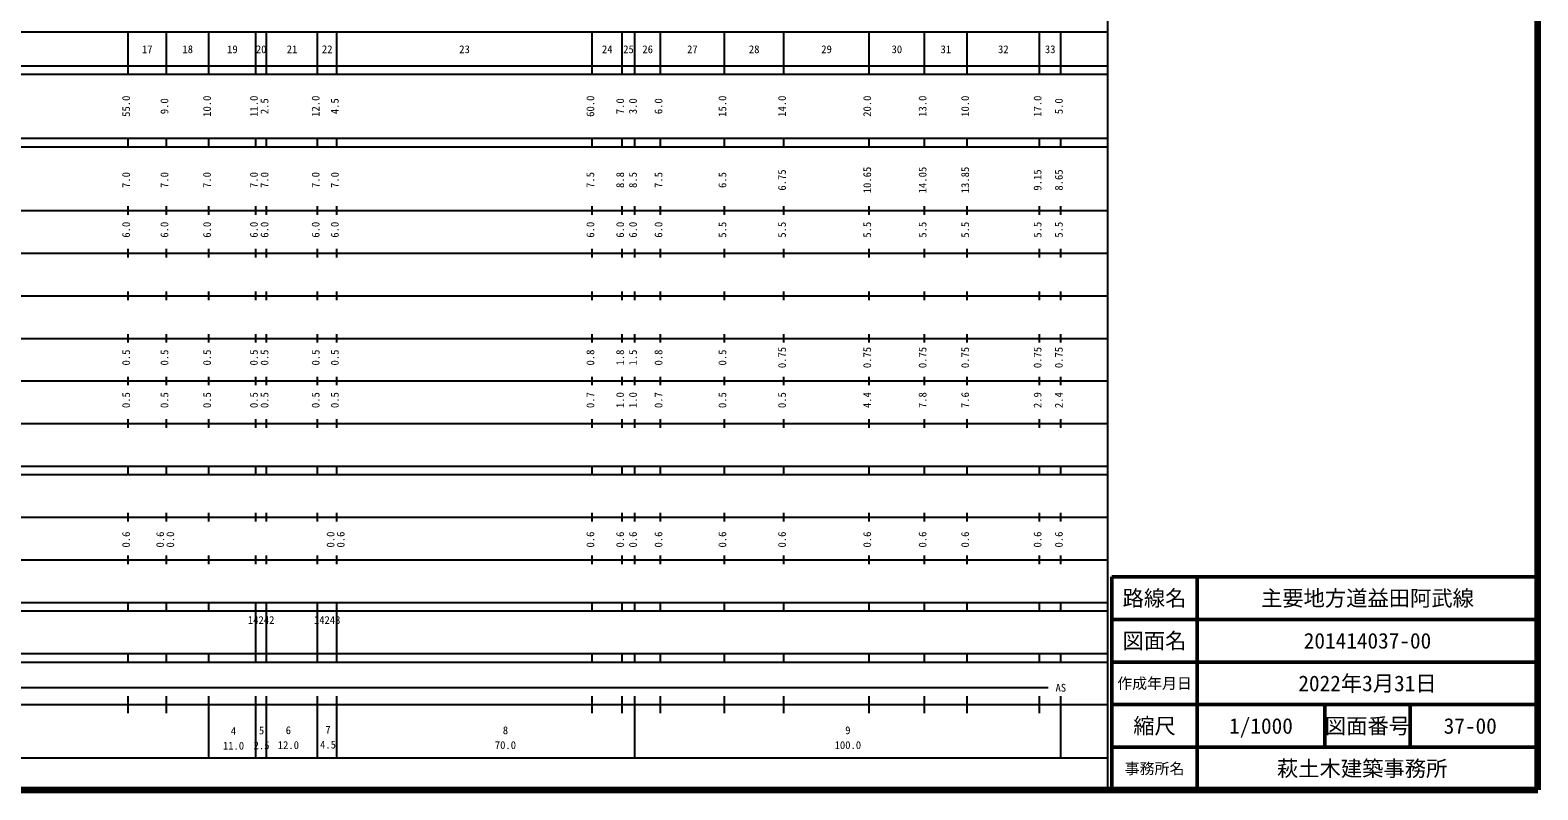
# Model space of a CAD drawing. Units: millimetres on the paper, enlarged 1000 times. Extents: x 40000 to 680000, y 20000 to 380000.
# Drawn here: x 326010 to 680000, y 20000 to 198357 of the extents above; entities that cross this region are included whole.
import ezdxf
from ezdxf.enums import TextEntityAlignment as Align

# ---------------------------------------------------------------- set-up
doc = ezdxf.new("R2010")
doc.units = ezdxf.units.MM
doc.header["$LTSCALE"] = 1000
for name, color, linetype, lineweight in [('M-TTL', 2, 'Continuous', 140), ('M-TTL-BAND', 7, 'Continuous', 25), ('M-TTL-FRAM', 2, 'Continuous', 50), ('M-TTL-LINE', 7, 'Continuous', 50), ('M-TTL-TXT', 7, 'Continuous', 13)]:
    doc.layers.add(name, color=color, linetype=linetype, lineweight=lineweight)
doc.styles.add('ＭＳ ゴシック', font='')
doc.styles.get('ＭＳ ゴシック').set_extended_font_data('MS Gothic')

msp = doc.modelspace()

# ---------------------------------------------------------------- linework, layer by layer
at = {"layer": 'M-TTL'}
for p, q in [((680000, 20000), (680000, 380000)), ((40000, 20000), (680000, 20000))]:
    msp.add_line(p, q, dxfattribs=at)
at = {"layer": 'M-TTL-BAND'}
for p, q in [((579000, 20000), (579000, 370000)), ((68000, 198000), (579000, 198000)), ((349000, 188000), (349000, 198000)), ((358000, 188000), (358000, 198000)), ((368000, 188000), (368000, 198000)), ((379000, 188000), (379000, 198000)), ((381500, 188000), (381500, 198000)), ((393500, 188000), (393500, 198000)), ((398000, 188000), (398000, 198000)), ((458000, 188000), (458000, 198000)), ((465000, 188000), (465000, 198000)), ((468000, 188000), (468000, 198000)), ((474000, 188000), (474000, 198000)), ((489000, 188000), (489000, 198000)), ((503000, 188000), (503000, 198000)), ((523000, 188000), (523000, 198000)), ((536000, 188000), (536000, 198000)), ((546000, 188000), (546000, 198000)), ((563000, 188000), (563000, 198000)), ((568000, 188000), (568000, 198000)), ((40000, 190000), (579000, 190000)), ((40000, 188000), (579000, 188000)), ((40000, 173000), (579000, 173000)), ((40000, 171000), (579000, 171000)), ((349000, 171000), (349000, 173000)), ((358000, 171000), (358000, 173000)), ((368000, 171000), (368000, 173000)), ((379000, 171000), (379000, 173000)), ((381500, 171000), (381500, 173000)), ((393500, 171000), (393500, 173000)), ((398000, 171000), (398000, 173000)), ((458000, 171000), (458000, 173000)), ((465000, 171000), (465000, 173000)), ((468000, 171000), (468000, 173000)), ((474000, 171000), (474000, 173000)), ((489000, 171000), (489000, 173000)), ((503000, 171000), (503000, 173000)), ((523000, 171000), (523000, 173000)), ((536000, 171000), (536000, 173000)), ((546000, 171000), (546000, 173000)), ((563000, 171000), (563000, 173000)), ((568000, 171000), (568000, 173000)), ((40000, 156000), (579000, 156000)), ((349000, 155000), (349000, 157000)), ((358000, 155000), (358000, 157000)), ((368000, 155000), (368000, 157000)), ((379000, 155000), (379000, 157000)), ((381500, 155000), (381500, 157000)), ((393500, 155000), (393500, 157000)), ((398000, 155000), (398000, 157000)), ((458000, 155000), (458000, 157000)), ((465000, 155000), (465000, 157000)), ((468000, 155000), (468000, 157000)), ((474000, 155000), (474000, 157000)), ((489000, 155000), (489000, 157000)), ((503000, 155000), (503000, 157000)), ((523000, 155000), (523000, 157000)), ((536000, 155000), (536000, 157000)), ((546000, 155000), (546000, 157000)), ((563000, 155000), (563000, 157000)), ((568000, 155000), (568000, 157000)), ((46000, 146000), (579000, 146000)), ((349000, 145000), (349000, 147000)), ((358000, 145000), (358000, 147000)), ((368000, 145000), (368000, 147000)), ((379000, 145000), (379000, 147000)), ((381500, 145000), (381500, 147000)), ((393500, 145000), (393500, 147000)), ((398000, 145000), (398000, 147000)), ((458000, 145000), (458000, 147000)), ((465000, 145000), (465000, 147000)), ((468000, 145000), (468000, 147000)), ((474000, 145000), (474000, 147000)), ((489000, 145000), (489000, 147000)), ((503000, 145000), (503000, 147000)), ((523000, 145000), (523000, 147000)), ((536000, 145000), (536000, 147000)), ((546000, 145000), (546000, 147000)), ((563000, 145000), (563000, 147000)), ((568000, 145000), (568000, 147000)), ((52000, 136000), (579000, 136000)), ((349000, 135000), (349000, 137000)), ((358000, 135000), (358000, 137000)), ((368000, 135000), (368000, 137000)), ((379000, 135000), (379000, 137000)), ((381500, 135000), (381500, 137000)), ((393500, 135000), (393500, 137000)), ((398000, 135000), (398000, 137000)), ((458000, 135000), (458000, 137000)), ((465000, 135000), (465000, 137000)), ((468000, 135000), (468000, 137000)), ((474000, 135000), (474000, 137000)), ((489000, 135000), (489000, 137000)), ((503000, 135000), (503000, 137000)), ((523000, 135000), (523000, 137000)), ((536000, 135000), (536000, 137000)), ((546000, 135000), (546000, 137000)), ((563000, 135000), (563000, 137000)), ((568000, 135000), (568000, 137000)), ((46000, 126000), (579000, 126000)), ((349000, 125000), (349000, 127000)), ((358000, 125000), (358000, 127000)), ((368000, 125000), (368000, 127000)), ((379000, 125000), (379000, 127000)), ((381500, 125000), (381500, 127000)), ((393500, 125000), (393500, 127000)), ((398000, 125000), (398000, 127000)), ((458000, 125000), (458000, 127000)), ((465000, 125000), (465000, 127000)), ((468000, 125000), (468000, 127000)), ((474000, 125000), (474000, 127000)), ((489000, 125000), (489000, 127000)), ((503000, 125000), (503000, 127000)), ((523000, 125000), (523000, 127000)), ((536000, 125000), (536000, 127000)), ((546000, 125000), (546000, 127000)), ((563000, 125000), (563000, 127000)), ((568000, 125000), (568000, 127000)), ((349000, 115000), (349000, 117000)), ((358000, 115000), (358000, 117000)), ((368000, 115000), (368000, 117000)), ((379000, 115000), (379000, 117000)), ((381500, 115000), (381500, 117000)), ((393500, 115000), (393500, 117000)), ((398000, 115000), (398000, 117000)), ((458000, 115000), (458000, 117000)), ((465000, 115000), (465000, 117000)), ((468000, 115000), (468000, 117000)), ((474000, 115000), (474000, 117000)), ((489000, 115000), (489000, 117000)), ((503000, 115000), (503000, 117000)), ((523000, 115000), (523000, 117000)), ((536000, 115000), (536000, 117000)), ((546000, 115000), (546000, 117000)), ((563000, 115000), (563000, 117000)), ((568000, 115000), (568000, 117000)), ((52000, 116000), (579000, 116000)), ((349000, 105000), (349000, 107000)), ((358000, 105000), (358000, 107000)), ((368000, 105000), (368000, 107000)), ((379000, 105000), (379000, 107000)), ((381500, 105000), (381500, 107000)), ((393500, 105000), (393500, 107000)), ((398000, 105000), (398000, 107000)), ((458000, 105000), (458000, 107000)), ((465000, 105000), (465000, 107000)), ((468000, 105000), (468000, 107000)), ((474000, 105000), (474000, 107000)), ((489000, 105000), (489000, 107000)), ((503000, 105000), (503000, 107000)), ((523000, 105000), (523000, 107000)), ((536000, 105000), (536000, 107000)), ((546000, 105000), (546000, 107000)), ((563000, 105000), (563000, 107000)), ((568000, 105000), (568000, 107000)), ((46000, 106000), (579000, 106000)), ((40000, 96000), (579000, 96000)), ((349000, 94000), (349000, 96000)), ((358000, 94000), (358000, 96000)), ((368000, 94000), (368000, 96000)), ((379000, 94000), (379000, 96000)), ((381500, 94000), (381500, 96000)), ((393500, 94000), (393500, 96000)), ((398000, 94000), (398000, 96000)), ((458000, 94000), (458000, 96000)), ((465000, 94000), (465000, 96000)), ((468000, 94000), (468000, 96000)), ((474000, 94000), (474000, 96000)), ((489000, 94000), (489000, 96000)), ((503000, 94000), (503000, 96000)), ((523000, 94000), (523000, 96000)), ((536000, 94000), (536000, 96000)), ((546000, 94000), (546000, 96000)), ((563000, 94000), (563000, 96000)), ((568000, 94000), (568000, 96000)), ((40000, 94000), (579000, 94000)), ((349000, 83000), (349000, 85000)), ((358000, 83000), (358000, 85000)), ((368000, 83000), (368000, 85000)), ((379000, 83000), (379000, 85000)), ((381500, 83000), (381500, 85000)), ((393500, 83000), (393500, 85000)), ((398000, 83000), (398000, 85000)), ((458000, 83000), (458000, 85000)), ((465000, 83000), (465000, 85000)), ((468000, 83000), (468000, 85000)), ((474000, 83000), (474000, 85000)), ((489000, 83000), (489000, 85000)), ((503000, 83000), (503000, 85000)), ((523000, 83000), (523000, 85000)), ((536000, 83000), (536000, 85000)), ((546000, 83000), (546000, 85000)), ((563000, 83000), (563000, 85000)), ((568000, 83000), (568000, 85000)), ((49000, 84000), (579000, 84000)), ((349000, 73000), (349000, 75000)), ((358000, 73000), (358000, 75000)), ((368000, 73000), (368000, 75000)), ((379000, 73000), (379000, 75000)), ((381500, 73000), (381500, 75000)), ((393500, 73000), (393500, 75000)), ((398000, 73000), (398000, 75000)), ((458000, 73000), (458000, 75000)), ((465000, 73000), (465000, 75000)), ((468000, 73000), (468000, 75000)), ((474000, 73000), (474000, 75000)), ((489000, 73000), (489000, 75000)), ((503000, 73000), (503000, 75000)), ((523000, 73000), (523000, 75000)), ((536000, 73000), (536000, 75000)), ((546000, 73000), (546000, 75000)), ((563000, 73000), (563000, 75000)), ((568000, 73000), (568000, 75000)), ((40000, 74000), (579000, 74000)), ((40000, 64000), (579000, 64000)), ((349000, 62000), (349000, 64000)), ((358000, 62000), (358000, 64000)), ((368000, 62000), (368000, 64000)), ((379000, 62000), (379000, 64000)), ((381500, 62000), (381500, 64000)), ((393500, 62000), (393500, 64000)), ((398000, 62000), (398000, 64000)), ((458000, 62000), (458000, 64000)), ((465000, 62000), (465000, 64000)), ((468000, 62000), (468000, 64000)), ((474000, 62000), (474000, 64000)), ((489000, 62000), (489000, 64000)), ((503000, 62000), (503000, 64000)), ((523000, 62000), (523000, 64000)), ((536000, 62000), (536000, 64000)), ((546000, 62000), (546000, 64000)), ((563000, 62000), (563000, 64000)), ((568000, 62000), (568000, 64000)), ((40000, 62000), (579000, 62000)), ((379000, 52000), (379000, 62000)), ((381500, 52000), (381500, 62000)), ((393500, 52000), (393500, 62000)), ((398000, 52000), (398000, 62000)), ((40000, 52000), (579000, 52000)), ((40000, 50000), (579000, 50000)), ((349000, 50000), (349000, 52000)), ((358000, 50000), (358000, 52000)), ((368000, 50000), (368000, 52000)), ((379000, 50000), (379000, 52000)), ((381500, 50000), (381500, 52000)), ((393500, 50000), (393500, 52000)), ((398000, 50000), (398000, 52000)), ((458000, 50000), (458000, 52000)), ((465000, 50000), (465000, 52000)), ((468000, 50000), (468000, 52000)), ((474000, 50000), (474000, 52000)), ((489000, 50000), (489000, 52000)), ((503000, 50000), (503000, 52000)), ((523000, 50000), (523000, 52000)), ((536000, 50000), (536000, 52000)), ((546000, 50000), (546000, 52000)), ((563000, 50000), (563000, 52000)), ((568000, 50000), (568000, 52000)), ((71000, 44000), (565000, 44000)), ((40000, 40000), (579000, 40000)), ((349000, 38000), (349000, 42000)), ((358000, 38000), (358000, 42000)), ((368000, 27500), (368000, 42000)), ((379000, 27506), (379000, 42000)), ((381500, 27502), (381500, 42000)), ((393500, 27493), (393500, 42000)), ((398000, 27506), (398000, 42000)), ((458000, 38000), (458000, 42000)), ((465000, 38000), (465000, 42000)), ((468000, 27500), (468000, 42000)), ((474000, 38000), (474000, 42000)), ((489000, 38000), (489000, 42000)), ((503000, 38000), (503000, 42000)), ((523000, 38000), (523000, 42000)), ((536000, 38000), (536000, 42000)), ((546000, 38000), (546000, 42000)), ((563000, 38000), (563000, 42000)), ((568000, 27500), (568000, 42000)), ((68000, 27500), (579000, 27500))]:
    msp.add_line(p, q, dxfattribs=at)
at = {"layer": 'M-TTL-FRAM'}
for p, q in [((680000, 70000), (580000, 70000)), ((580000, 70000), (580000, 20000))]:
    msp.add_line(p, q, dxfattribs=at)
at = {"layer": 'M-TTL-LINE'}
for p, q in [((600000, 70000), (600000, 20000)), ((680000, 60000), (580000, 60000)), ((680000, 50000), (580000, 50000)), ((680000, 40000), (580000, 40000)), ((630000, 40000), (630000, 30000)), ((650000, 40000), (650000, 30000)), ((680000, 30000), (580000, 30000))]:
    msp.add_line(p, q, dxfattribs=at)

# ---------------------------------------------------------------- texts
at = {"layer": 'M-TTL-BAND', "style": 'ＭＳ ゴシック'}
for s, p in [('17', (353500, 192405)), ('18', (363000, 192405)), ('19', (373500, 192405)), ('20', (380250, 192405)), ('21', (387500, 192405)), ('22', (395750, 192405)), ('23', (428000, 192405)), ('24', (461500, 192405)), ('25', (466500, 192405)), ('26', (471000, 192405)), ('27', (481500, 192405)), ('28', (496000, 192405)), ('29', (513000, 192405)), ('30', (529500, 192405)), ('31', (541000, 192405)), ('32', (554500, 192405)), ('33', (565500, 192405)), ('AS', (568000, 42500)), ('4', (373751, 32383)), ('5', (380341, 32480)), ('6', (386637, 32529)), ('7', (395944, 32637)), ('8', (437604, 32523)), ('9', (518000, 32523)), ('11.0', (373751, 28893)), ('2.5', (380341, 28990)), ('12.0', (386637, 29039)), ('4.5', (395944, 29147)), ('70.0', (437604, 29033)), ('100.0', (518000, 29033))]:
    msp.add_text(s, height=1833, dxfattribs=at).set_placement(p, align=Align.BOTTOM_CENTER)
for s, p in [('55.0', (350000, 180500)), ('9.0', (359000, 180500)), ('10.0', (369000, 180500)), ('11.0', (380000, 180500)), ('2.5', (382500, 180500)), ('12.0', (394500, 180500)), ('4.5', (399000, 180500)), ('60.0', (459000, 180500)), ('7.0', (466000, 180500)), ('3.0', (469000, 180500)), ('6.0', (475000, 180500)), ('15.0', (490000, 180500)), ('14.0', (504000, 180500)), ('20.0', (524000, 180500)), ('13.0', (537000, 180500)), ('10.0', (547000, 180500)), ('17.0', (564000, 180500)), ('5.0', (569000, 180500)), ('7.0', (350000, 163174)), ('7.0', (359000, 163174)), ('7.0', (369000, 163174)), ('7.0', (380000, 163174)), ('7.0', (382500, 163174)), ('7.0', (394500, 163174)), ('7.0', (399000, 163174)), ('7.5', (459000, 163174)), ('8.8', (466000, 163174)), ('8.5', (469000, 163174)), ('7.5', (475000, 163174)), ('6.5', (490000, 163174)), ('6.75', (504000, 163174)), ('10.65', (524000, 163174)), ('14.05', (537000, 163174)), ('13.85', (547000, 163174)), ('9.15', (564000, 163174)), ('8.65', (569000, 163174)), ('6.0', (350000, 151500)), ('6.0', (359000, 151500)), ('6.0', (369000, 151500)), ('6.0', (380000, 151500)), ('6.0', (382500, 151500)), ('6.0', (394500, 151500)), ('6.0', (399000, 151500)), ('6.0', (459000, 151500)), ('6.0', (466000, 151500)), ('6.0', (469000, 151500)), ('6.0', (475000, 151500)), ('5.5', (490000, 151500)), ('5.5', (504000, 151500)), ('5.5', (524000, 151500)), ('5.5', (537000, 151500)), ('5.5', (547000, 151500)), ('5.5', (564000, 151500)), ('5.5', (569000, 151500)), ('0.5', (350000, 121500)), ('0.5', (359000, 121500)), ('0.5', (369000, 121500)), ('0.5', (380000, 121500)), ('0.5', (382500, 121500)), ('0.5', (394500, 121500)), ('0.5', (399000, 121500)), ('0.8', (459000, 121500)), ('1.8', (466000, 121500)), ('1.5', (469000, 121500)), ('0.8', (475000, 121500)), ('0.5', (490000, 121500)), ('0.75', (504000, 121500)), ('0.75', (524000, 121500)), ('0.75', (537000, 121500)), ('0.75', (547000, 121500)), ('0.75', (564000, 121500)), ('0.75', (569000, 121500)), ('4.4', (524000, 111500)), ('2.4', (569000, 111500)), ('0.5', (350000, 111500)), ('0.5', (359000, 111500)), ('0.5', (369000, 111500)), ('0.5', (380000, 111500)), ('0.5', (382500, 111500)), ('0.5', (394500, 111500)), ('0.5', (399000, 111500)), ('0.7', (459000, 111500)), ('1.0', (466000, 111500)), ('1.0', (469000, 111500)), ('0.7', (475000, 111500)), ('0.5', (490000, 111500)), ('0.5', (504000, 111500)), ('7.8', (537000, 111500)), ('7.6', (547000, 111500)), ('2.9', (564000, 111500)), ('0.6', (350000, 78764)), ('0.6', (358000, 78764)), ('0.0', (360370, 78764)), ('0.0', (398000, 78764)), ('0.6', (400370, 78764)), ('0.6', (459000, 78764)), ('0.6', (466000, 78764)), ('0.6', (469000, 78764)), ('0.6', (475000, 78764)), ('0.6', (490000, 78764)), ('0.6', (504000, 78764)), ('0.6', (524000, 78764)), ('0.6', (537000, 78764)), ('0.6', (547000, 78764)), ('0.6', (564000, 78764)), ('0.6', (569000, 78764))]:
    msp.add_text(s, height=1833, rotation=90, dxfattribs=at).set_placement(p, align=Align.BOTTOM_CENTER)
for s, p in [('14242', (377125, 58405)), ('14243', (392625, 58405))]:
    msp.add_text(s, height=1833, dxfattribs=at).set_placement(p, align=Align.BOTTOM_LEFT)
at = {"layer": 'M-TTL-TXT', "style": 'ＭＳ ゴシック'}
for s, height, p in [('路線名', 3666, (590000, 65000)), ('路線名', 3666, (590000, 65000)), ('主要地方道益田阿武線', 3666, (640000, 65000)), ('図面名', 3666, (590000, 55000)), ('図面名', 3666, (590000, 55000)), ('201414037-00', 3666, (640000, 55000)), ('作成年月日', 2566, (590000, 45000)), ('作成年月日', 2566, (590000, 45000)), ('2022年3月31日', 3666, (640000, 45000)), ('縮尺', 3666, (590000, 35000)), ('縮尺', 3666, (590000, 35000)), ('1/1000', 3666, (615000, 35000)), ('図面番号', 3666, (640000, 35000)), ('図面番号', 3666, (640000, 35000)), ('37-00', 3666, (664125, 35000)), ('事務所名', 2566, (590000, 25000)), ('事務所名', 2566, (590000, 25000)), ('萩土木建築事務所 ', 3666, (640000, 25000))]:
    msp.add_text(s, height=height, dxfattribs=at).set_placement(p, align=Align.MIDDLE_CENTER)

doc.saveas('drawing.dxf')
